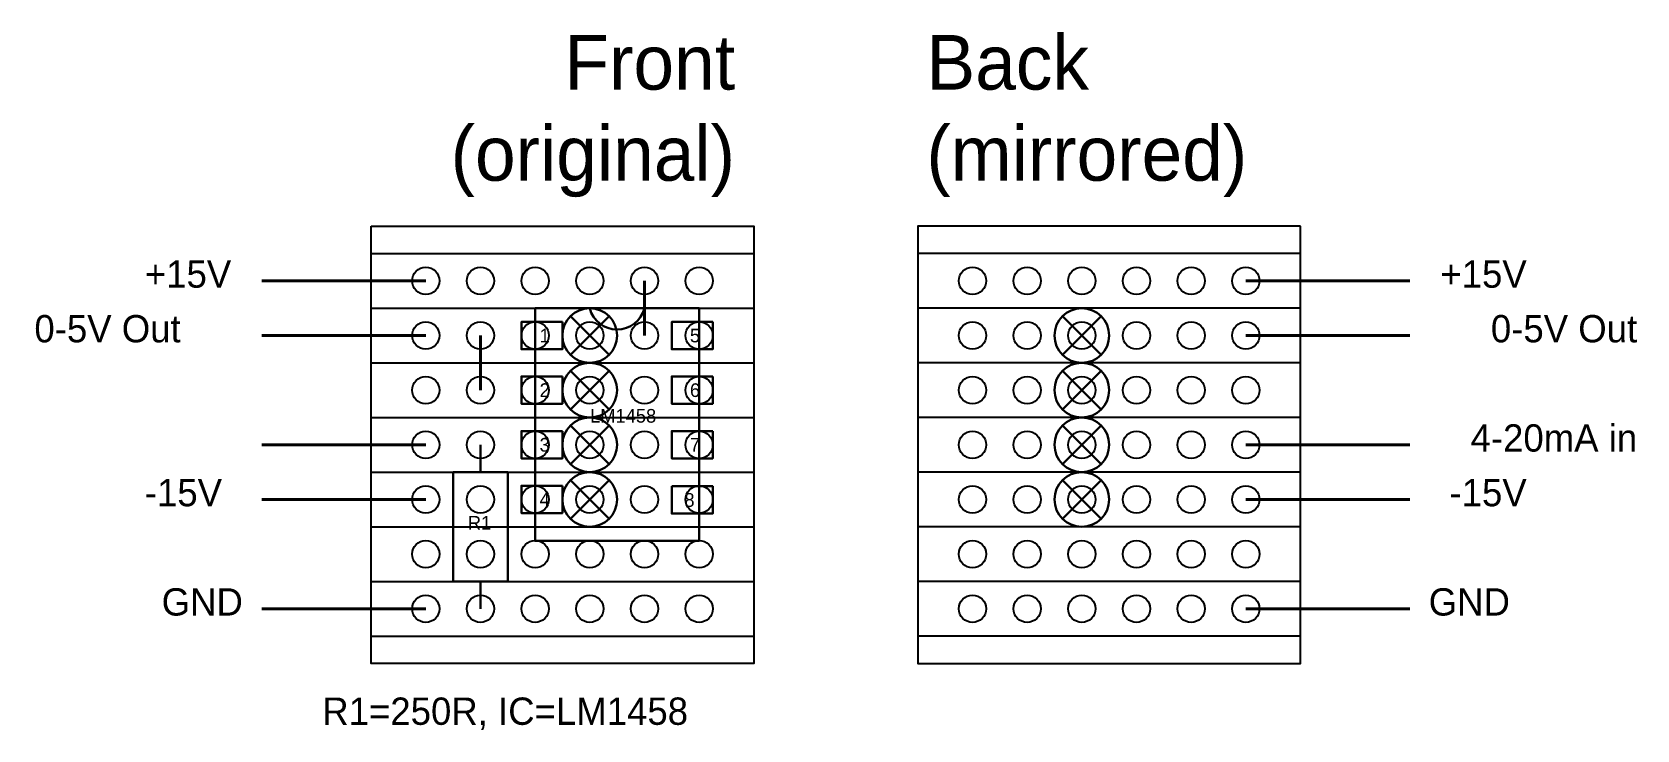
# Model space of a CAD drawing. Header units: millimetres. Extents: x 1075 to 1193, y 483 to 534.
import ezdxf

# ---------------------------------------------------------------- set-up
doc = ezdxf.new("R2010")
doc.units = ezdxf.units.MM
doc.header["$LTSCALE"] = 6
for name, color, linetype, lineweight in [('_Components', 7, 'Continuous', 30), ('_WBreak', 25, 'Continuous', 30), ('_Wires_top', 1, 'Continuous', 40)]:
    doc.layers.add(name, color=color, linetype=linetype, lineweight=lineweight)
doc.layers.add('_Locked Veroboard', color=253, linetype='Continuous')

msp = doc.modelspace()

# ---------------------------------------------------------------- linework, layer by layer
at = {"layer": '_Components'}
for p, q in [((1108, 502), (1108, 504)), ((1108, 494), (1108, 492))]:
    msp.add_line(p, q, dxfattribs=at)
for points in [[(1124, 514), (1112, 514), (1112, 496.96), (1124, 496.96)], [(1114, 513), (1111, 513), (1111, 511), (1114, 511)], [(1125, 513), (1122, 513), (1122, 511), (1125, 511)], [(1114, 509), (1111, 509), (1111, 507), (1114, 507)], [(1125, 509), (1122, 509), (1122, 507), (1125, 507)], [(1114, 505), (1111, 505), (1111, 503), (1114, 503)], [(1125, 505), (1122, 505), (1122, 503), (1125, 503)], [(1106, 502), (1110, 502), (1110, 494), (1106, 494)], [(1114, 501), (1111, 501), (1111, 499), (1114, 499)], [(1122, 500.96), (1125, 500.96), (1125, 498.96), (1122, 498.96)]]:
    msp.add_lwpolyline(points, close=True, dxfattribs=at)
msp.add_arc((1118, 514.5), 2.06, 194.0362, 345.9638, dxfattribs=at)
at = {"layer": '_Locked Veroboard'}
for p, q in [((1100, 518), (1128, 518)), ((1168, 518), (1140, 518)), ((1100, 514), (1128, 514)), ((1168, 514), (1140, 514)), ((1100, 510), (1128, 510)), ((1168, 510), (1140, 510)), ((1100, 506), (1128, 506)), ((1168, 506), (1140, 506)), ((1100, 502), (1128, 502)), ((1168, 502), (1140, 502)), ((1100, 498), (1128, 498)), ((1168, 498), (1140, 498)), ((1100, 494), (1128, 494)), ((1168, 494), (1140, 494)), ((1100, 490), (1128, 490)), ((1168, 490), (1140, 490))]:
    msp.add_line(p, q, dxfattribs=at)
for points in [[(1100, 520), (1128, 520), (1128, 488), (1100, 488)], [(1168, 520), (1140, 520), (1140, 488), (1168, 488)]]:
    msp.add_lwpolyline(points, close=True, dxfattribs=at)
for centre in [(1104, 516), (1108, 516), (1112, 516), (1116, 516), (1120, 516), (1124, 516), (1144, 516), (1148, 516), (1152, 516), (1156, 516), (1160, 516), (1164, 516), (1104, 512), (1108, 512), (1112, 512), (1116, 512), (1120, 512), (1124, 512), (1144, 512), (1148, 512), (1152, 512), (1156, 512), (1160, 512), (1164, 512), (1104, 508), (1108, 508), (1112, 508), (1116, 508), (1120, 508), (1124, 508), (1144, 508), (1148, 508), (1152, 508), (1156, 508), (1160, 508), (1164, 508), (1104, 504), (1108, 504), (1112, 504), (1116, 504), (1120, 504), (1124, 504), (1144, 504), (1148, 504), (1152, 504), (1156, 504), (1160, 504), (1164, 504), (1104, 500), (1108, 500), (1112, 500), (1116, 500), (1120, 500), (1124, 500), (1144, 500), (1148, 500), (1152, 500), (1156, 500), (1160, 500), (1164, 500), (1104, 496), (1108, 496), (1112, 496), (1116, 496), (1120, 496), (1124, 496), (1144, 496), (1148, 496), (1152, 496), (1156, 496), (1160, 496), (1164, 496), (1104, 492), (1108, 492), (1112, 492), (1116, 492), (1120, 492), (1124, 492), (1144, 492), (1148, 492), (1152, 492), (1156, 492), (1160, 492), (1164, 492)]:
    msp.add_circle(centre, 1, dxfattribs=at)
at = {"layer": '_WBreak'}
for p, q in [((1114.59, 513.41), (1117.41, 510.59)), ((1114.59, 510.59), (1117.41, 513.41)), ((1153.41, 513.41), (1150.59, 510.59)), ((1153.41, 510.59), (1150.59, 513.41)), ((1114.59, 509.41), (1117.41, 506.59)), ((1114.59, 506.59), (1117.41, 509.41)), ((1153.41, 509.41), (1150.59, 506.59)), ((1153.41, 506.59), (1150.59, 509.41)), ((1114.59, 505.41), (1117.41, 502.59)), ((1114.59, 502.59), (1117.41, 505.41)), ((1153.41, 505.41), (1150.59, 502.59)), ((1153.41, 502.59), (1150.59, 505.41)), ((1114.59, 501.41), (1117.41, 498.59)), ((1114.59, 498.59), (1117.41, 501.41)), ((1153.41, 501.41), (1150.59, 498.59)), ((1153.41, 498.59), (1150.59, 501.41))]:
    msp.add_line(p, q, dxfattribs=at)
for centre in [(1116, 512), (1152, 512), (1116, 508), (1152, 508), (1116, 504), (1152, 504), (1116, 500), (1152, 500)]:
    msp.add_circle(centre, 2, dxfattribs=at)
at = {"layer": '_Wires_top'}
for p, q in [((1092, 516), (1104, 516)), ((1120, 516), (1120, 512)), ((1176, 516), (1164, 516)), ((1092, 500), (1104, 500)), ((1176, 500), (1164, 500))]:
    msp.add_line(p, q, dxfattribs=at)
at = {"layer": '_Wires_top', "color": 3}
for p, q in [((1092, 512), (1104, 512)), ((1108, 512), (1108, 508)), ((1176, 512), (1164, 512)), ((1092, 504), (1104, 504)), ((1176, 504), (1164, 504))]:
    msp.add_line(p, q, dxfattribs=at)
at = {"layer": '_Wires_top', "color": 250}
for p, q in [((1092, 492), (1104, 492)), ((1176, 492), (1164, 492))]:
    msp.add_line(p, q, dxfattribs=at)

# ---------------------------------------------------------------- texts
for s, width, gutter_width, heights, insert, char_height, attachment_point in [('Back\\P(mirrored)', 56, 20, [0], (1140.63, 534), 4, 1), ('\\pxqr;Front\\P(original)', 56, 20, [0], (1070.63, 534), 4, 1), ('+15V', 4, 10, [2], (1083.45, 517.5), 2, 1), ('+15V', 4, 10, [2], (1184.55, 517.5), 2, 3), ('0-5V Out', 24.1222, 10, [1.62], (1075.37, 513.5), 2, 1), ('0-5V Out', 24.1222, 10, [1.62], (1192.63, 513.5), 2, 3), ('4-20mA in', 24.1222, 10, [1.62], (1192.63, 505.5), 2, 3), ('-15V', 4, 10, [2], (1083.45, 501.5), 2, 1), ('-15V', 4, 10, [2], (1184.55, 501.5), 2, 3), ('GND', 4, 10, [2], (1084.68, 493.5), 2, 1), ('GND', 4, 10, [2], (1183.32, 493.5), 2, 3), ('R1=250R, IC=LM1458', 150.4052, 10, [19.66], (1096.43, 485.5), 2, 1)]:
    msp.add_mtext_dynamic_manual_height_columns(s, width=width, gutter_width=gutter_width, heights=heights, dxfattribs=dict(insert=insert, char_height=char_height, attachment_point=attachment_point))
at = {"layer": '_Components', "char_height": 1}
for s, width, gutter_width, heights, insert, attachment_point in [('1', 2, 20, [0], (1112.33, 512.5), 1), ('5', 2, 20, [0], (1123.33, 512.5), 1), ('2', 2, 20, [0], (1112.33, 508.5), 1), ('6', 2, 20, [0], (1123.33, 508.5), 1), ('LM1458', 9.3609, 20, [0.693], (1120.86, 506.62), 3), ('3', 2, 20, [0], (1112.33, 504.5), 1), ('7', 2, 20, [0], (1123.33, 504.5), 1), ('4', 2, 20, [0], (1112.33, 500.5), 1), ('8', 2, 20, [0], (1123.67, 500.46), 3), (' R1', 4, 10, [0], (1106.71, 498.79), 1)]:
    msp.add_mtext_dynamic_manual_height_columns(s, width=width, gutter_width=gutter_width, heights=heights, dxfattribs=dict(at, insert=insert, attachment_point=attachment_point))

doc.saveas('drawing.dxf')
